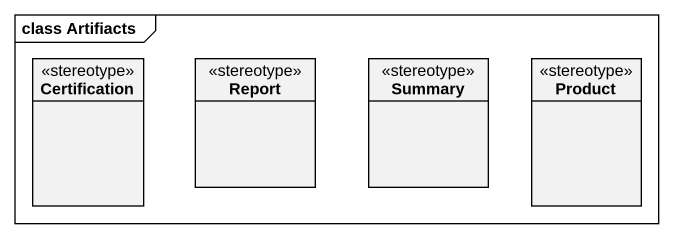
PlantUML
@startuml
mainframe class Artifiacts
hide circle
hide empty members
class Certification <<stereotype>>
class Report <<stereotype>>
class Summary <<stereotype>>
class Product <<stereotype>>
@enduml
